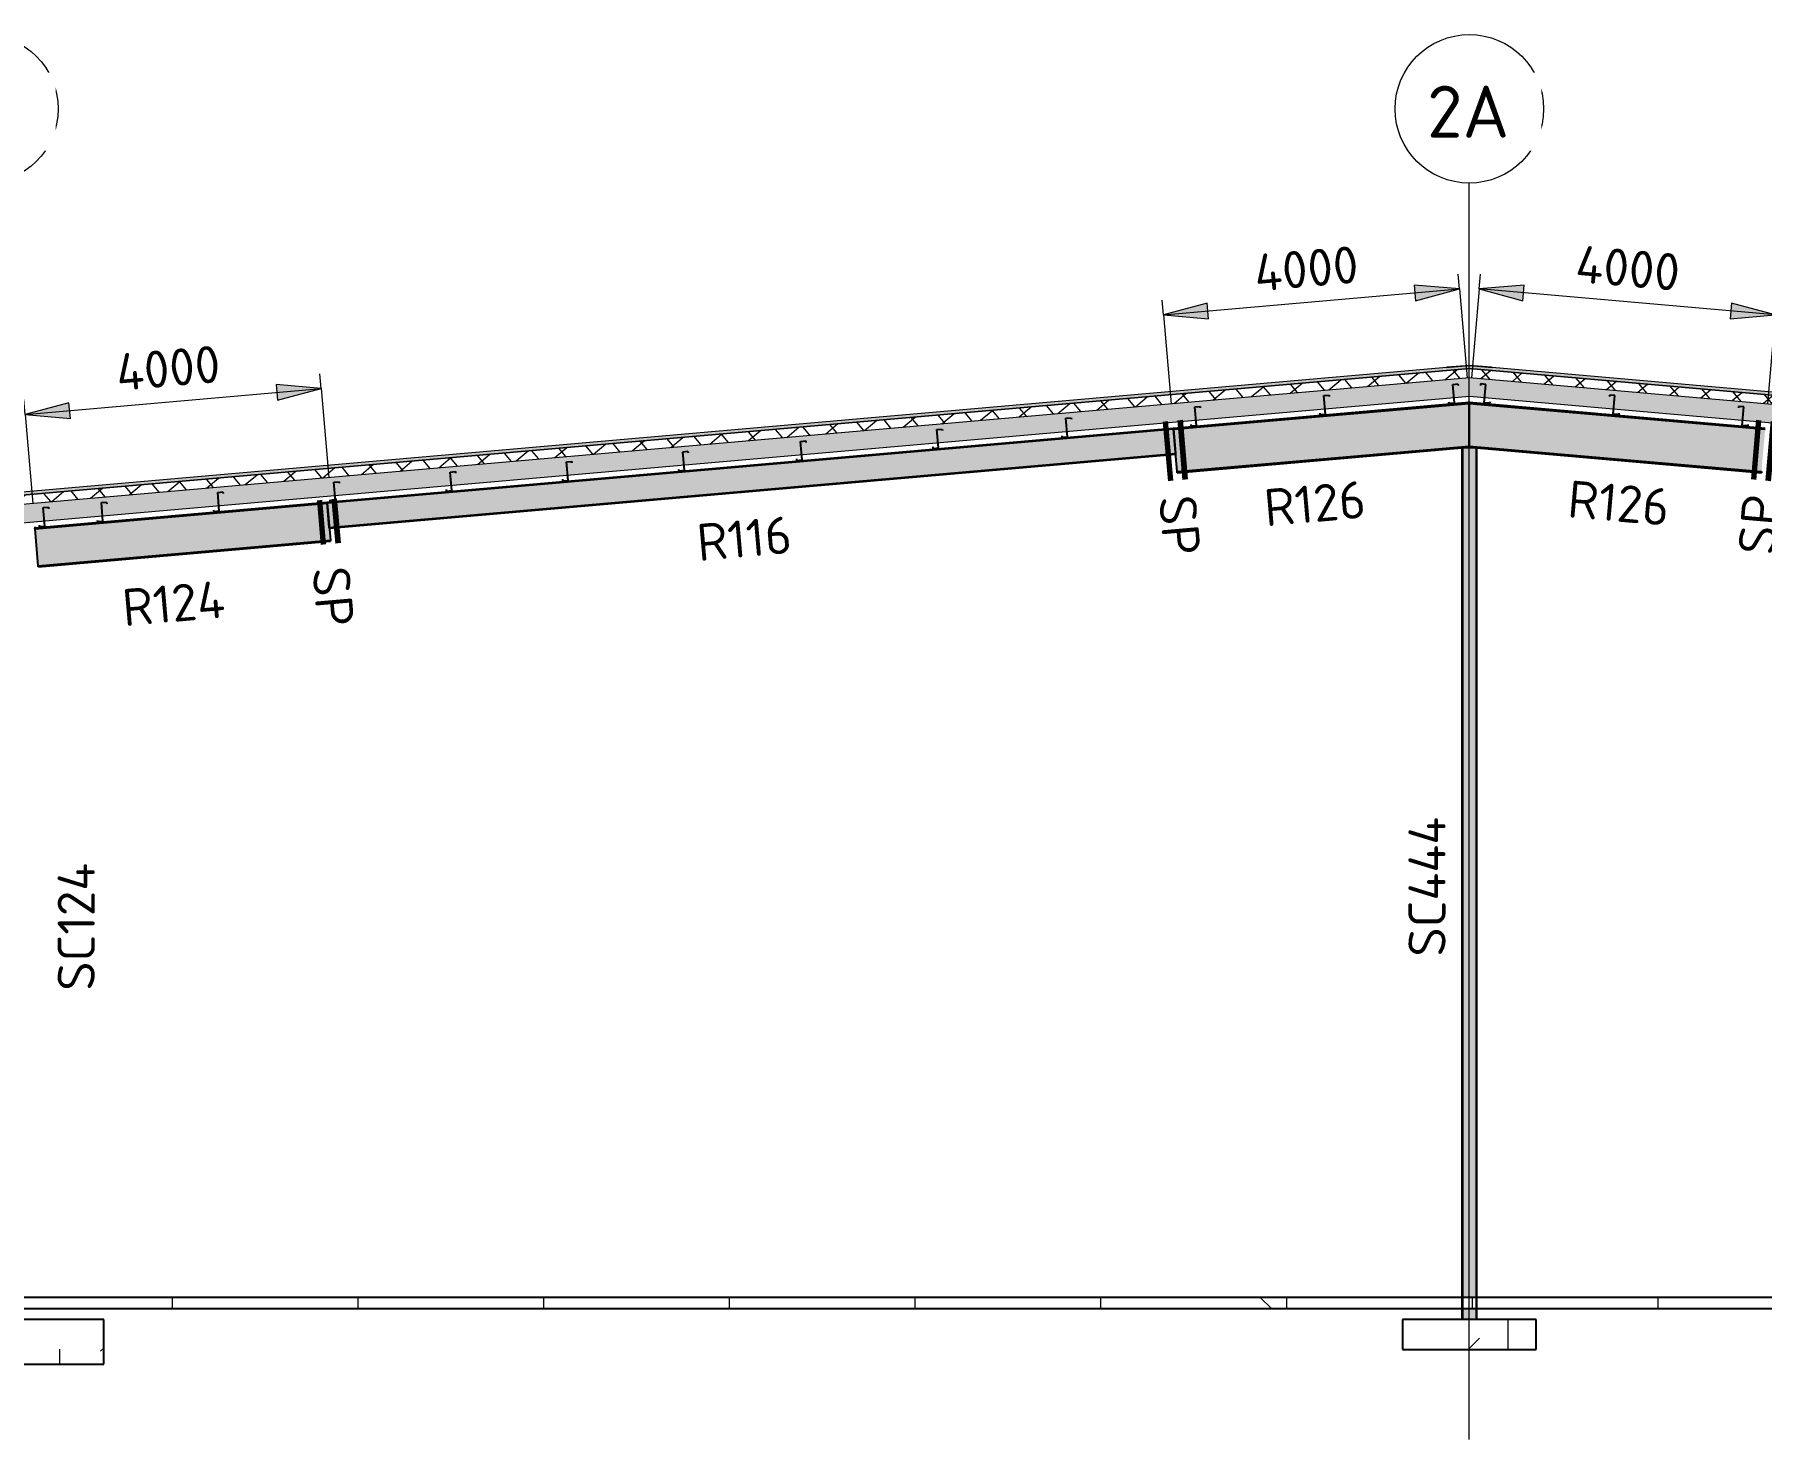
# Model space of a CAD drawing. Header units: millimetres. Extents: x 632 to 546626, y -3890 to 22200.
# Drawn here: x 229006 to 252256, y 3287 to 22200 of the extents above; entities that cross this region are included whole.
import ezdxf

# ---------------------------------------------------------------- set-up
doc = ezdxf.new("R2010")
doc.units = ezdxf.units.MM
doc.linetypes.add('Dash', pattern=[7, 5, -2])
doc.linetypes.add('Hidden Half', pattern=[3, 2, -1])
for name, color, linetype, lineweight in [('A-010-D_DIM', 211, 'Continuous', 13), ('A-010-D_DIM-200', 211, 'Continuous', 13), ('A-010-M_LINE', 90, 'Continuous', 13), ('A-230-H-FLOOR', 190, 'Continuous', 13), ('A-230-M_FLOOR', 192, 'Continuous', 13), ('A-270-M_ROOF', 132, 'Continuous', 13), ('S-160-M_FOUND', 171, 'Continuous', 13), ('S-160-MH_FOUND', 171, 'Hidden Half', 13), ('S-280-A_COLUMN', 171, 'Continuous', 18), ('S-280-A_STRUCT_FRAME', 2, 'Continuous', 18), ('S-280-M_COLUMN', 52, 'Continuous', 13), ('S-280-M_STRUCT_FRAME', 12, 'Continuous', 13), ('S-280-MH_COLUMN', 52, 'Hidden Half', 13), ('Z-000-T_TEXT', 131, 'Continuous', 25), ('Z-030-M_GRID', 191, 'Continuous', 13), ('Z-033_T_GRIDREF', 31, 'Continuous', 13), ('Z-230-A_LEVEL', 51, 'Continuous', 13)]:
    doc.layers.add(name, color=color, linetype=linetype, lineweight=lineweight)
doc.styles.add('ISOCPEUR_1', font='isocpeur.ttf', dxfattribs={"height": 700})
doc.styles.add('ISOCPEUR_2', font='isocpeur.ttf', dxfattribs={"height": 500})
doc.dimstyles.new('2_5___Arrow___Transparent', dxfattribs={"dimscale": 304.8, "dimtxt": 497.990588, "dimasz": 1.968504, "dimexe": 0.656168, "dimexo": 1.049869, "dimgap": 0.164042, "dimtad": 1, "dimdec": 0, "dimzin": 0, "dimdsep": 46, "dimtxsty": 'ISOCPEUR_2', "dimsah": 1, "dimcen": 0.09, "dimadec": 0, "dimazin": 0, "dimtfac": 1, "dimtdec": 4, "dimtix": 1, "dimtmove": 0, "dimatfit": 3, "dimfxl": 1, "dimtvp": 1, "dimtolj": 1, "dimtzin": 0, "dimlwd": 18, "dimlwe": 18, "dimarcsym": 2})
pattern_1 = [(45, (4563344.5, 0), (-1414.214, 0), [750, -3000]), (45, (4564344.5, 1000), (-1414.214, 0), [750, -3000]), (45, (4565344.5, -300), (-1414.214, 0), [250, -2000]), (90, (4565344.53, 500), (-500, 500), [500, -2000]), (315, (4565344.5, 1000), (0, 2828.43), [500, -3000]), (0, (4564344.5, 1000), (2000, 2000), [300, -1000]), (0, (4561844.5, 2000), (2000, 2000), [300, -2000])]

# ---------------------------------------------------------------- blocks, each defined once
blk = doc.blocks.new('Ridge Capping - Ridge Capping-1882401-S6_501-SECTION A4')
at = {"layer": 'A-270-M_ROOF', "lineweight": 5, "transparency": 33554432}
blk.add_hatch(color=253, dxfattribs=at).paths.add_polyline_path([(4557998, 17716), (4558305, 17743), (4558612, 17716), (4558604, 17720), (4558303, 17746), (4558005, 17720)])
at = {"layer": 'A-270-M_ROOF', "color": 53, "lineweight": 5}
for p, q in [((4557998, 17716), (4558305, 17743)), ((4558005, 17720), (4557998, 17716)), ((4558305, 17746), (4558005, 17720)), ((4558604, 17720), (4558305, 17746)), ((4558305, 17743), (4558612, 17716)), ((4558612, 17716), (4558604, 17720))]:
    blk.add_line(p, q, dxfattribs=at)
blk = doc.blocks.new('25021-APA-ZZ-ZZ-M3-AR-000001_V3_rvt-4-S6_501-SECTION A4')
at = {"layer": 'A-270-M_ROOF', "transparency": 33554432}
for color, points in [(9, [(4578096, 15971), (4578096, 16011), (4558303, 17743), (4538514, 16011), (4538514, 15971), (4558305, 17703), (4577116, 16057)]), (253, [(4538228, 15749), (4538232, 15753), (4538209, 15766), (4538209, 15900), (4538264, 15900), (4538264, 15755), (4538514, 15755), (4538514, 15955), (4538509, 15955), (4538509, 15760), (4538269, 15760), (4538269, 15905), (4538204, 15905), (4538204, 15764)]), (253, [(4578381, 15748), (4578406, 15763), (4578406, 15904), (4578341, 15904), (4578341, 15759), (4578101, 15759), (4578101, 15954), (4578096, 15954), (4578096, 15754), (4578346, 15754), (4578346, 15899), (4578401, 15899), (4578401, 15766), (4578377, 15752)])]:
    blk.add_hatch(color=color, dxfattribs=at).paths.add_polyline_path(points)
at = {"layer": 'A-270-M_ROOF', "lineweight": 5}
h = blk.add_hatch(dxfattribs=at)
h.set_pattern_fill('FP_12', angle=-135, style=0, pattern_type=2)
h.set_pattern_definition([(40, (4563344.53, -9e-06), (-192.8363, 229.8133), []), (130, (4563344.53, -9e-06), (-229.8133, -192.8363), [])])
h.paths.add_polyline_path([(4538514, 15851), (4558305, 17582), (4578096, 15851), (4578096, 15971), (4558303, 17702), (4538514, 15971)])
at = {"layer": 'A-270-M_ROOF', "lineweight": 5, "transparency": 33554432}
blk.add_hatch(color=254, dxfattribs=at).paths.add_polyline_path([(4538514, 15600), (4558305, 17331), (4578096, 15600), (4578096, 15851), (4558303, 17582), (4538514, 15851)])
at = {"layer": 'A-270-M_ROOF', "color": 53, "lineweight": 5}
for p, q in [((4558305, 17743), (4538514, 16011)), ((4558305, 17703), (4538514, 15971)), ((4538514, 15971), (4558305, 17703)), ((4578096, 16011), (4558305, 17743)), ((4578096, 15971), (4558305, 17703)), ((4558305, 17703), (4578096, 15971)), ((4538514, 15851), (4558305, 17582)), ((4558305, 17582), (4578096, 15851)), ((4538514, 15600), (4558305, 17331)), ((4558305, 17331), (4578096, 15600)), ((4538204, 15905), (4538204, 15764)), ((4538269, 15905), (4538204, 15905)), ((4538209, 15766), (4538209, 15900)), ((4538209, 15900), (4538264, 15900)), ((4538264, 15900), (4538264, 15755)), ((4538269, 15760), (4538269, 15905)), ((4538514, 15955), (4538509, 15955)), ((4538509, 15955), (4538509, 15760)), ((4538514, 16011), (4538514, 15971)), ((4538514, 15971), (4538514, 15600)), ((4538514, 15755), (4538514, 15955)), ((4578096, 15971), (4578096, 16011)), ((4578096, 15600), (4578096, 15971)), ((4578101, 15954), (4578096, 15954)), ((4578096, 15954), (4578096, 15754)), ((4578101, 15759), (4578101, 15954)), ((4578406, 15904), (4578341, 15904)), ((4578341, 15904), (4578341, 15759)), ((4578346, 15754), (4578346, 15899)), ((4578346, 15899), (4578401, 15899)), ((4578401, 15899), (4578401, 15766)), ((4578406, 15763), (4578406, 15904)), ((4538204, 15764), (4538228, 15749)), ((4538232, 15753), (4538209, 15766)), ((4538228, 15749), (4538232, 15753)), ((4538264, 15755), (4538514, 15755)), ((4538509, 15760), (4538269, 15760)), ((4578096, 15754), (4578346, 15754)), ((4578341, 15759), (4578101, 15759)), ((4578401, 15766), (4578377, 15752)), ((4578377, 15752), (4578381, 15748)), ((4578381, 15748), (4578406, 15763))]:
    blk.add_line(p, q, dxfattribs=at)
blk.add_blockref('Ridge Capping - Ridge Capping-1882401-S6_501-SECTION A4', (0, 0), dxfattribs=at)
blk = doc.blocks.new('NRP_Column-Steel-SHS - SC444 - 200x200x6_0SHS-4110093-S6_501-SECTION A4')
at = {"layer": 'S-280-MH_COLUMN', "lineweight": 25}
for p, q in [((4558211, 16637), (4558211, 5200)), ((4558399, 16637), (4558399, 5200)), ((4558211, 5200), (4558211, 5050)), ((4558399, 5200), (4558399, 5050)), ((4558211, 5050), (4558211, 4900)), ((4558399, 5050), (4558399, 4900))]:
    blk.add_line(p, q, dxfattribs=at)
blk = doc.blocks.new('NRP_Foundation-Pad Footing Fibre _v2_ - PF4 -1800 x 1800 x 400d-3893011-S6_501-SECTION A4')
at = {"layer": 'S-160-M_FOUND'}
h = blk.add_hatch(dxfattribs=at)
h.set_pattern_fill('FP_15', color=256, style=0, pattern_type=2)
h.set_pattern_definition(pattern_1)
h.paths.add_polyline_path([(4558303, 4500), (4559205, 4500), (4559205, 4900), (4557405, 4900), (4557405, 4500)])
at = {"layer": 'S-160-M_FOUND', "lineweight": 25}
for p, q in [((4559205, 4900), (4557405, 4900)), ((4557405, 4900), (4557405, 4500)), ((4559205, 4500), (4559205, 4900)), ((4557405, 4500), (4559205, 4500))]:
    blk.add_line(p, q, dxfattribs=at)
blk = doc.blocks.new('NRP_Foundation-Pad Footing Fibre _v2_ - PF2 -2400 x 2000 x 600d-3893007-S6_501-SECTION A4')
at = {"layer": 'S-160-M_FOUND'}
h = blk.add_hatch(dxfattribs=at)
h.set_pattern_fill('FP_15', color=256, style=0, pattern_type=2)
h.set_pattern_definition(pattern_1)
h.paths.add_polyline_path([(4539919, 4300), (4539919, 4900), (4537519, 4900), (4537519, 4300)])
at = {"layer": 'S-160-M_FOUND', "lineweight": 25}
for p, q in [((4539919, 4900), (4537519, 4900)), ((4537519, 4900), (4537519, 4300)), ((4539919, 4300), (4539919, 4900)), ((4537519, 4300), (4539919, 4300))]:
    blk.add_line(p, q, dxfattribs=at)
blk = doc.blocks.new('NRP_Framing-Steel-Purlin Z - P915 - EZ250-19-V50-S6_501-SECTION A4')
at = {"layer": 'S-280-M_STRUCT_FRAME', "color": 92, "lineweight": 25}
blk.add_line((4549312, 16598), (4549312, 16598), dxfattribs=at)
at = {"layer": 'S-280-M_STRUCT_FRAME', "color": 92, "linetype": 'Dash', "lineweight": 25}
blk.add_line((4549312, 16598), (4549312, 16598), dxfattribs=at)
blk = doc.blocks.new('NRP_Framing-Steel-Purlin Z - P915 - EZ250-19-V52-S6_501-SECTION A4')
at = {"layer": 'S-280-M_STRUCT_FRAME', "color": 92, "lineweight": 25}
for p, q in [((4549301, 16723), (4549371, 16729)), ((4549301, 16723), (4549371, 16729)), ((4549322, 16474), (4549301, 16723)), ((4549322, 16474), (4549301, 16723)), ((4549312, 16599), (4549312, 16599)), ((4549371, 16729), (4549373, 16708)), ((4549371, 16729), (4549373, 16708)), ((4549245, 16488), (4549247, 16467)), ((4549245, 16488), (4549247, 16467)), ((4549247, 16467), (4549322, 16474)), ((4549247, 16467), (4549322, 16474))]:
    blk.add_line(p, q, dxfattribs=at)
at = {"layer": 'S-280-M_STRUCT_FRAME', "color": 92, "linetype": 'Dash', "lineweight": 25}
blk.add_line((4549312, 16599), (4549312, 16599), dxfattribs=at)
blk = doc.blocks.new('NRP_Framing-Steel-Purlin Z - P914 - EZ250-15-V54-S6_501-SECTION A4')
at = {"layer": 'S-280-M_STRUCT_FRAME', "color": 150, "lineweight": 25}
blk.add_line((4558092, 17367), (4558092, 17367), dxfattribs=at)
at = {"layer": 'S-280-M_STRUCT_FRAME', "color": 150, "linetype": 'Dash', "lineweight": 25}
blk.add_line((4558092, 17367), (4558092, 17367), dxfattribs=at)
blk = doc.blocks.new('NRP_Framing-Steel-Purlin Z - P914 - EZ250-15-V55-S6_501-SECTION A4')
at = {"layer": 'S-280-M_STRUCT_FRAME', "color": 150, "lineweight": 25}
for p, q in [((4558081, 17491), (4558152, 17497)), ((4558081, 17491), (4558152, 17497)), ((4558103, 17242), (4558081, 17491)), ((4558103, 17242), (4558081, 17491)), ((4558152, 17497), (4558154, 17477)), ((4558152, 17497), (4558154, 17477)), ((4558026, 17255), (4558027, 17236)), ((4558026, 17255), (4558027, 17236)), ((4558027, 17236), (4558103, 17242)), ((4558027, 17236), (4558103, 17242)), ((4558092, 17367), (4558092, 17367))]:
    blk.add_line(p, q, dxfattribs=at)
at = {"layer": 'S-280-M_STRUCT_FRAME', "color": 150, "linetype": 'Dash', "lineweight": 25}
blk.add_line((4558092, 17367), (4558092, 17367), dxfattribs=at)
blk = doc.blocks.new('NRP_Framing-Steel-Purlin Z - P914 - EZ250-15-V56-S6_501-SECTION A4')
at = {"layer": 'S-280-M_STRUCT_FRAME', "color": 150, "lineweight": 25}
blk.add_line((4558517, 17367), (4558517, 17367), dxfattribs=at)
at = {"layer": 'S-280-M_STRUCT_FRAME', "color": 150, "linetype": 'Dash', "lineweight": 25}
blk.add_line((4558517, 17367), (4558517, 17367), dxfattribs=at)
blk = doc.blocks.new('NRP_Framing-Steel-Purlin Z - P914 - EZ250-15-V57-S6_501-SECTION A4')
at = {"layer": 'S-280-M_STRUCT_FRAME', "color": 150, "lineweight": 25}
for p, q in [((4558457, 17497), (4558456, 17477)), ((4558457, 17497), (4558456, 17477)), ((4558528, 17491), (4558457, 17497)), ((4558528, 17491), (4558457, 17497)), ((4558506, 17242), (4558528, 17491)), ((4558506, 17242), (4558528, 17491)), ((4558582, 17236), (4558506, 17242)), ((4558582, 17236), (4558506, 17242)), ((4558517, 17367), (4558517, 17367)), ((4558584, 17255), (4558582, 17236)), ((4558584, 17255), (4558582, 17236))]:
    blk.add_line(p, q, dxfattribs=at)
at = {"layer": 'S-280-M_STRUCT_FRAME', "color": 150, "linetype": 'Dash', "lineweight": 25}
blk.add_line((4558517, 17367), (4558517, 17367), dxfattribs=at)
blk = doc.blocks.new('Grid - NRP_Grid-Head-320187-S6_501-SECTION A4')
at = {"layer": 'Z-033_T_GRIDREF'}
blk.add_circle((4578305, 21200), 1000, dxfattribs=at)
blk = doc.blocks.new('DIMBLOCK13-S6_501-SECTION A4')
at = {"layer": 'A-010-D_DIM-200', "lineweight": 18}
for points in [[(232865, 17434), (232259, 17487), (232277, 17277)], [(228881, 17086), (229488, 17032), (229469, 17243)]]:
    blk.add_hatch(color=256, dxfattribs=at).paths.add_polyline_path(points)
for p, q in [((232865, 17434), (232259, 17487)), ((232259, 17487), (232277, 17277)), ((232865, 17434), (232848, 17633)), ((228881, 17086), (228863, 17285)), ((228881, 17086), (232865, 17434)), ((229469, 17243), (228881, 17086)), ((229488, 17032), (229469, 17243)), ((232277, 17277), (232865, 17434)), ((232865, 17434), (232970, 16238)), ((228881, 17086), (229488, 17032)), ((228881, 17086), (228985, 15889))]:
    blk.add_line(p, q, dxfattribs=at)
at = {"layer": 'A-010-D_DIM-200', "color": 0, "lineweight": 18, "insert": (230082, 17897), "char_height": 500, "width": 1758.29, "attachment_point": 1, "rotation": 5, "line_spacing_factor": 1.149209, "style": 'ISOCPEUR_2'}
blk.add_mtext('4000', dxfattribs=at)
blk = doc.blocks.new('DIMBLOCK14-S6_501-SECTION A4')
at = {"layer": 'A-010-D_DIM-200', "lineweight": 18}
for points in [[(248189, 18775), (247582, 18828), (247600, 18617)], [(244204, 18426), (244811, 18373), (244793, 18584)]]:
    blk.add_hatch(color=256, dxfattribs=at).paths.add_polyline_path(points)
for p, q in [((248189, 18775), (248171, 18974)), ((244204, 18426), (244187, 18625)), ((244204, 18426), (248189, 18775)), ((248189, 18775), (247582, 18828)), ((247582, 18828), (247600, 18617)), ((247600, 18617), (248189, 18775)), ((248189, 18775), (248294, 17579)), ((244793, 18584), (244204, 18426)), ((244204, 18426), (244811, 18373)), ((244204, 18426), (244309, 17230)), ((244811, 18373), (244793, 18584))]:
    blk.add_line(p, q, dxfattribs=at)
at = {"layer": 'A-010-D_DIM-200', "color": 0, "lineweight": 18, "insert": (245405, 19237), "char_height": 500, "width": 1758.29, "attachment_point": 1, "rotation": 5, "line_spacing_factor": 1.149209, "style": 'ISOCPEUR_2'}
blk.add_mtext('4000', dxfattribs=at)
blk = doc.blocks.new('DIMBLOCK15-S6_501-SECTION A4')
at = {"layer": 'A-010-D_DIM-200', "lineweight": 18}
for points in [[(248456, 18775), (249044, 18617), (249063, 18828)], [(252440, 18426), (251852, 18584), (251833, 18373)]]:
    blk.add_hatch(color=256, dxfattribs=at).paths.add_polyline_path(points)
for p, q in [((248456, 18775), (248473, 18974)), ((248456, 18775), (248351, 17579)), ((249063, 18828), (248456, 18775)), ((252440, 18426), (248456, 18775)), ((248456, 18775), (249044, 18617)), ((249044, 18617), (249063, 18828)), ((252440, 18426), (252458, 18625)), ((251852, 18584), (251833, 18373)), ((251833, 18373), (252440, 18426)), ((252440, 18426), (251852, 18584)), ((252440, 18426), (252336, 17230))]:
    blk.add_line(p, q, dxfattribs=at)
at = {"layer": 'A-010-D_DIM-200', "color": 0, "lineweight": 18, "insert": (249779, 19365), "char_height": 500, "width": 1758.29, "attachment_point": 1, "rotation": 355, "line_spacing_factor": 1.149209, "style": 'ISOCPEUR_2'}
blk.add_mtext('4000', dxfattribs=at)
blk = doc.blocks.new('NRP_Splice _v3_ - NRP_Splice-3209833-S6_501-SECTION A4')
at = {"layer": 'Z-000-T_TEXT', "lineweight": 70}
for p, q in [((4542824, 15931), (4542876, 15334)), ((4542824, 15931), (4542876, 15334)), ((4543023, 15949), (4543075, 15351)), ((4543075, 15351), (4543023, 15949))]:
    blk.add_line(p, q, dxfattribs=at)
blk = doc.blocks.new('NRP_Splice _v3_ - NRP_Splice-3927271-S6_501-SECTION A4')
at = {"layer": 'Z-000-T_TEXT', "lineweight": 70}
for p, q in [((4554212, 16991), (4554281, 16194)), ((4554212, 16991), (4554281, 16194)), ((4554411, 17008), (4554481, 16212)), ((4554481, 16212), (4554411, 17008))]:
    blk.add_line(p, q, dxfattribs=at)
blk = doc.blocks.new('NRP_Splice _v3_ - NRP_Splice-3927285-S6_501-SECTION A4')
at = {"layer": 'Z-000-T_TEXT', "lineweight": 70}
for p, q in [((4562198, 17008), (4562129, 16212)), ((4562198, 17008), (4562129, 16212)), ((4562398, 16991), (4562328, 16194)), ((4562328, 16194), (4562398, 16991))]:
    blk.add_line(p, q, dxfattribs=at)

msp = doc.modelspace()

# ---------------------------------------------------------------- hatches: boundary and pattern name
at = {"layer": 'A-230-H-FLOOR'}
h = msp.add_hatch(dxfattribs=at)
h.set_pattern_fill('FP_15', color=256, style=0, pattern_type=2)
h.set_pattern_definition([(45, (253362.2, 0), (-1414.214, 0), [750, -3000]), (45, (254362.2, 1000), (-1414.214, 0), [750, -3000]), (45, (255362.2, -300), (-1414.214, 0), [250, -2000]), (90, (255362.2, 500), (-500, 500), [500, -2000]), (315, (255362.2, 1000), (0, 2828.43), [500, -3000]), (0, (254362.2, 1000), (2000, 2000), [300, -1000]), (0, (251862.2, 2000), (2000, 2000), [300, -2000])])
h.paths.add_polyline_path([(264446.4, 5050), (268172.3, 5050), (268172.3, 5200), (228472.3, 5200), (228472.3, 5050), (259071.3, 5050)])
at = {"layer": 'S-280-M_COLUMN', "lineweight": 5}
h = msp.add_hatch(color=256, dxfattribs=at)
h.paths.add_polyline_path([(248229.8, 4900), (248237.3, 4900), (248237.3, 5050), (248222.3, 5050), (248224.3, 4900), (248227, 4900)])
h.paths.add_polyline_path([(248222.3, 5200), (248237.3, 5200), (248237.3, 16636.7), (248222.3, 16636.7), (248222.3, 8318.5)])
h = msp.add_hatch(color=256, dxfattribs=at)
h.paths.add_polyline_path([(248407.3, 4900), (248407.3, 5050), (248237.3, 5050), (248237.3, 4900), (248321.1, 4900)])
h.paths.add_polyline_path([(248407.3, 5200), (248407.3, 16636.7), (248237.3, 16636.7), (248237.3, 5200), (248321.1, 5200)])
h = msp.add_hatch(color=256, dxfattribs=at)
h.paths.add_polyline_path([(248407.3, 4900), (248422.3, 4900), (248420.3, 5050), (248407.3, 5050)])
h.paths.add_polyline_path([(248414.8, 5200), (248422.3, 5200), (248420.3, 16636.7), (248407.3, 16636.7), (248407.6, 5200), (248414.7, 5200)])
at = {"layer": 'S-280-M_STRUCT_FRAME', "lineweight": 5}
for points in [[(244339.1, 16886.4), (248322.3, 17234.9), (248321.1, 17249.7), (244337.8, 16901.2)], [(244389, 16316.2), (248322.3, 16660.3), (248321.1, 17234.8), (244339.1, 16886.4), (244367.7, 16559.1)], [(252305.4, 16886.4), (252306.7, 16901.2), (248322.3, 17249.8), (248322.3, 17234.9), (251008.6, 16999.9)], [(252255.5, 16316.2), (252305.4, 16886.4), (248322.3, 17234.9), (248322.3, 16660.3), (251008.6, 16425.3)], [(232945.4, 15894.7), (244337.8, 16892.5), (244337, 16901.1), (232944.6, 15904.4), (232945.2, 15897.4)], [(232974.4, 15563.4), (244366.9, 16560.1), (244337.8, 16891.4), (232945.4, 15894.7), (232945.7, 15891.2)], [(232975.2, 15553.7), (244367.7, 16550.5), (244366.9, 16560.1), (232974.4, 15563.4)], [(244390.3, 16301.5), (248322.3, 16645.5), (248321.1, 16660.2), (244389, 16316.2)], [(252254.2, 16301.5), (252255.5, 16316.2), (248322.3, 16660.3), (248322.3, 16645.5), (251008.6, 16410.4)], [(229012.2, 15547.1), (232945.2, 15891.2), (232944, 15904.4), (229011, 15560.3)], [(229055.9, 15047.2), (232988.9, 15391.3), (232945.2, 15891.2), (229012.2, 15547.1), (229040.3, 15225.7)], [(229057.1, 15034.1), (232990.1, 15378.2), (232988.9, 15391.3), (229055.9, 15047.2)]]:
    msp.add_hatch(color=256, dxfattribs=at).paths.add_polyline_path(points)

# ---------------------------------------------------------------- linework, layer by layer
at = {"layer": 'A-010-M_LINE', "lineweight": 25}
for p, q in [((248322.3, 17249.8), (248321.4, 17259.7)), ((248322.2, 17249.8), (248323.1, 17259.7)), ((244337.5, 16901.2), (244336.6, 16911.1)), ((232998.9, 15909.2), (232998, 15919.1)), ((229014.1, 15560.5), (229013.3, 15570.5))]:
    msp.add_line(p, q, dxfattribs=at)
at = {"layer": 'A-230-M_FLOOR', "lineweight": 25}
for p, q in [((268172.3, 5200), (228472.3, 5200)), ((228472.3, 5050), (268172.3, 5050))]:
    msp.add_line(p, q, dxfattribs=at)
at = {"layer": 'S-280-M_COLUMN', "lineweight": 25}
for p, q in [((248222.3, 16636.7), (248222.3, 5200)), ((248222.4, 16636.7), (248237.3, 16636.7)), ((248407.3, 16636.7), (248237.3, 16636.7)), ((248407.3, 16636.7), (248422.1, 16636.7)), ((248422.3, 5200), (248422.3, 16636.7)), ((248222.3, 5050), (248222.3, 4900)), ((248422.3, 4900), (248422.3, 5050))]:
    msp.add_line(p, q, dxfattribs=at)
at = {"layer": 'S-280-M_STRUCT_FRAME', "lineweight": 25}
for p, q in [((244337.8, 16901.2), (248322.3, 17249.8)), ((244339.1, 16886.4), (248322.3, 17234.9)), ((248322.3, 17249.8), (252306.7, 16901.2)), ((248322.3, 17249.8), (248322.3, 17234.9)), ((248322.3, 17234.9), (248322.3, 17249.8)), ((248322.3, 17234.9), (252305.4, 16886.4)), ((248322.3, 17234.9), (248322.3, 16660.3)), ((248322.3, 16660.4), (248322.3, 17234.9)), ((232944.6, 15904.4), (244337, 16901.1)), ((232945.4, 15894.7), (244337.9, 16891.4)), ((244337, 16901.1), (244337.9, 16891.4)), ((244339.1, 16886.4), (244337.8, 16901.2)), ((244337.9, 16891.4), (244366.9, 16560.1)), ((244389, 16316.2), (244339.1, 16886.4)), ((232974.4, 15563.4), (244366.9, 16560.1)), ((232975.2, 15553.7), (244367.7, 16550.5)), ((244366.9, 16560.1), (244367.7, 16550.5)), ((244389, 16316.2), (248322.3, 16660.3)), ((244390.3, 16301.5), (248322.3, 16645.5)), ((248322.3, 16660.3), (252255.5, 16316.2)), ((248322.3, 16660.3), (248322.3, 16645.5)), ((248322.3, 16645.5), (248322.3, 16660.3)), ((248322.3, 16645.5), (252254.2, 16301.5)), ((244390.3, 16301.5), (244389, 16316.2)), ((252255.5, 16316.2), (252254.2, 16301.5)), ((229011, 15560.3), (232944, 15904.4)), ((229012.2, 15547.1), (232945.2, 15891.2)), ((232944, 15904.4), (232945.2, 15891.2)), ((232945.4, 15894.7), (232944.6, 15904.4)), ((232945.2, 15891.2), (232988.9, 15391.3)), ((232974.4, 15563.4), (232945.4, 15894.7)), ((229012.2, 15547.1), (229011, 15560.3)), ((229055.9, 15047.2), (229012.2, 15547.1)), ((229055.9, 15047.2), (232988.9, 15391.3)), ((229057.1, 15034.1), (232990.1, 15378.2)), ((232975.2, 15553.7), (232974.4, 15563.4)), ((232988.9, 15391.3), (232990.1, 15378.2)), ((229057.1, 15034.1), (229055.9, 15047.2))]:
    msp.add_line(p, q, dxfattribs=at)
at = {"layer": 'S-280-MH_COLUMN', "lineweight": 25}
for p, q in [((248222.3, 5200), (248222.3, 5050)), ((248422.3, 5050), (248422.3, 5200))]:
    msp.add_line(p, q, dxfattribs=at)
at = {"layer": 'Z-030-M_GRID'}
msp.add_line((248322.3, 3286.9), (248322.3, 20200), dxfattribs=at)
at = {"layer": 'Z-230-A_LEVEL'}
msp.add_line((205974.2, 5200), (274941, 5200), dxfattribs=at)

# ---------------------------------------------------------------- block references
at = {"color": 10, "lineweight": 5}
msp.add_blockref('25021-APA-ZZ-ZZ-M3-AR-000001_V3_rvt-4-S6_501-SECTION A4', (-4309982.3, 0), dxfattribs=at)
at = {"layer": 'S-160-MH_FOUND', "lineweight": 25}
for name in ['NRP_Foundation-Pad Footing Fibre _v2_ - PF2 -2400 x 2000 x 600d-3893007-S6_501-SECTION A4', 'NRP_Foundation-Pad Footing Fibre _v2_ - PF4 -1800 x 1800 x 400d-3893011-S6_501-SECTION A4']:
    msp.add_blockref(name, (-4309982.3, 0), dxfattribs=at)
at = {"layer": 'S-280-M_STRUCT_FRAME', "color": 150, "linetype": 'Dash', "lineweight": 25}
for name, p in [('NRP_Framing-Steel-Purlin Z - P914 - EZ250-15-V55-S6_501-SECTION A4', (-4309982.3, 0)), ('NRP_Framing-Steel-Purlin Z - P914 - EZ250-15-V57-S6_501-SECTION A4', (-4309982.3, 0)), ('NRP_Framing-Steel-Purlin Z - P914 - EZ250-15-V55-S6_501-SECTION A4', (-4311718.1, -151.9)), ('NRP_Framing-Steel-Purlin Z - P914 - EZ250-15-V54-S6_501-SECTION A4', (-4311718.1, -151.9)), ('NRP_Framing-Steel-Purlin Z - P914 - EZ250-15-V54-S6_501-SECTION A4', (-4309982.3, 0)), ('NRP_Framing-Steel-Purlin Z - P914 - EZ250-15-V56-S6_501-SECTION A4', (-4309982.3, 0)), ('NRP_Framing-Steel-Purlin Z - P914 - EZ250-15-V57-S6_501-SECTION A4', (-4308246.6, -151.9)), ('NRP_Framing-Steel-Purlin Z - P914 - EZ250-15-V56-S6_501-SECTION A4', (-4308246.6, -151.9)), ('NRP_Framing-Steel-Purlin Z - P914 - EZ250-15-V55-S6_501-SECTION A4', (-4315189.6, -455.6)), ('NRP_Framing-Steel-Purlin Z - P914 - EZ250-15-V55-S6_501-SECTION A4', (-4313453.9, -303.7)), ('NRP_Framing-Steel-Purlin Z - P914 - EZ250-15-V54-S6_501-SECTION A4', (-4313453.9, -303.7)), ('NRP_Framing-Steel-Purlin Z - P914 - EZ250-15-V57-S6_501-SECTION A4', (-4306510.8, -303.7)), ('NRP_Framing-Steel-Purlin Z - P914 - EZ250-15-V56-S6_501-SECTION A4', (-4306510.8, -303.7)), ('NRP_Framing-Steel-Purlin Z - P914 - EZ250-15-V55-S6_501-SECTION A4', (-4316925.4, -607.4)), ('NRP_Framing-Steel-Purlin Z - P914 - EZ250-15-V54-S6_501-SECTION A4', (-4316925.4, -607.4)), ('NRP_Framing-Steel-Purlin Z - P914 - EZ250-15-V54-S6_501-SECTION A4', (-4315189.6, -455.6))]:
    msp.add_blockref(name, p, dxfattribs=at)
at = {"layer": 'S-280-M_STRUCT_FRAME', "color": 92, "linetype": 'Dash', "lineweight": 25}
for name, p in [('NRP_Framing-Steel-Purlin Z - P915 - EZ250-19-V52-S6_501-SECTION A4', (-4311567.7, -138.7)), ('NRP_Framing-Steel-Purlin Z - P915 - EZ250-19-V52-S6_501-SECTION A4', (-4309982.3, 0)), ('NRP_Framing-Steel-Purlin Z - P915 - EZ250-19-V50-S6_501-SECTION A4', (-4309982.3, 0)), ('NRP_Framing-Steel-Purlin Z - P915 - EZ250-19-V52-S6_501-SECTION A4', (-4314698.5, -412.6)), ('NRP_Framing-Steel-Purlin Z - P915 - EZ250-19-V52-S6_501-SECTION A4', (-4313133.1, -275.7)), ('NRP_Framing-Steel-Purlin Z - P915 - EZ250-19-V50-S6_501-SECTION A4', (-4313133.1, -275.7)), ('NRP_Framing-Steel-Purlin Z - P915 - EZ250-19-V50-S6_501-SECTION A4', (-4311567.7, -138.7)), ('NRP_Framing-Steel-Purlin Z - P915 - EZ250-19-V52-S6_501-SECTION A4', (-4317829.4, -686.5)), ('NRP_Framing-Steel-Purlin Z - P915 - EZ250-19-V52-S6_501-SECTION A4', (-4316263.9, -549.6)), ('NRP_Framing-Steel-Purlin Z - P915 - EZ250-19-V50-S6_501-SECTION A4', (-4316263.9, -549.6)), ('NRP_Framing-Steel-Purlin Z - P915 - EZ250-19-V50-S6_501-SECTION A4', (-4314698.5, -412.6)), ('NRP_Framing-Steel-Purlin Z - P915 - EZ250-19-V52-S6_501-SECTION A4', (-4320177.5, -892)), ('NRP_Framing-Steel-Purlin Z - P915 - EZ250-19-V52-S6_501-SECTION A4', (-4319394.8, -823.5)), ('NRP_Framing-Steel-Purlin Z - P915 - EZ250-19-V50-S6_501-SECTION A4', (-4317829.4, -686.5)), ('NRP_Framing-Steel-Purlin Z - P915 - EZ250-19-V50-S6_501-SECTION A4', (-4320177.5, -892)), ('NRP_Framing-Steel-Purlin Z - P915 - EZ250-19-V50-S6_501-SECTION A4', (-4319394.8, -823.5))]:
    msp.add_blockref(name, p, dxfattribs=at)
at = {"layer": 'S-280-MH_COLUMN', "lineweight": 25}
msp.add_blockref('NRP_Column-Steel-SHS - SC444 - 200x200x6_0SHS-4110093-S6_501-SECTION A4', (-4309982.3, 0), dxfattribs=at)
at = {"layer": 'Z-000-T_TEXT', "lineweight": 70}
for name in ['NRP_Splice _v3_ - NRP_Splice-3927271-S6_501-SECTION A4', 'NRP_Splice _v3_ - NRP_Splice-3927285-S6_501-SECTION A4', 'NRP_Splice _v3_ - NRP_Splice-3209833-S6_501-SECTION A4']:
    msp.add_blockref(name, (-4309982.3, 0), dxfattribs=at)
at = {"layer": 'Z-033_T_GRIDREF'}
for p in [(-4349982.3, 0), (-4329982.3, 0)]:
    msp.add_blockref('Grid - NRP_Grid-Head-320187-S6_501-SECTION A4', p, dxfattribs=at)

# ---------------------------------------------------------------- texts
at = {"layer": 'S-280-A_COLUMN', "lineweight": 13, "char_height": 500, "attachment_point": 1, "rotation": 90, "style": 'ISOCPEUR_2'}
for s, insert, width in [('SC444', (247502.8, 9786.5), 2356.961), ('SC124', (229316.9, 9327.3), 2132.489)]:
    msp.add_mtext(s, dxfattribs=dict(at, insert=insert, width=width))
at = {"layer": 'S-280-A_STRUCT_FRAME', "lineweight": 13, "char_height": 500, "attachment_point": 1, "style": 'ISOCPEUR_2'}
for s, insert, width, rotation in [('R126', (245539.7, 16076.9), 1651.476, 5), ('R126', (249675.4, 16202), 1651.476, 355), ('R116', (237903.3, 15608.8), 1523.206, 5), ('R124', (230167.3, 14732), 1699.577, 5)]:
    msp.add_mtext(s, dxfattribs=dict(at, insert=insert, width=width, rotation=rotation))
at = {"layer": 'Z-000-T_TEXT', "char_height": 500, "width": 962.025, "attachment_point": 1, "style": 'ISOCPEUR_2'}
for insert, rotation in [((244637.5, 16015.9), 275), ((251937.8, 15224.9), 85), ((233240.8, 15055.8), 275)]:
    msp.add_mtext('SP', dxfattribs=dict(at, insert=insert, rotation=rotation))

# ---------------------------------------------------------------- dimensions: what is measured, and where the dimension line sits
at = {"layer": 'A-010-D_DIM', "lineweight": 18}
for base, p1, p2, angle, picture, middle in [((248188.9, 18774.8), (244336.6, 16911.1), (248321.4, 17259.7), 5, 'DIMBLOCK14-S6_501-SECTION A4', (246170.3, 18899.4)), ((248455.6, 18774.8), (252307.8, 16911.1), (248323.1, 17259.7), 355, 'DIMBLOCK15-S6_501-SECTION A4', (250474.2, 18899.4)), ((232865.5, 17434.2), (229013.3, 15570.5), (232998, 15919.1), 5, 'DIMBLOCK13-S6_501-SECTION A4', (230846.9, 17558.7))]:
    dim = msp.add_linear_dim(base=base, p1=p1, p2=p2, angle=angle, dimstyle='2_5___Arrow___Transparent', override={"dimpost": '<>', "dimfxl": 4000}, dxfattribs=at)
    dim.commit()
    dim.dimension.update_dxf_attribs({"geometry": picture, "text_midpoint": middle})

# ---------------------------------------------------------------- next in the draw order: texts
at = {"layer": 'Z-033_T_GRIDREF', "char_height": 700, "width": 1362.869, "attachment_point": 1, "style": 'ISOCPEUR_1', "bg_fill": 3, "box_fill_scale": 1.25, "bg_fill_color": 256, "bg_fill_true_color": 13158600, "bg_fill_transparency": 0}
for s, insert in [('3A', (227753, 21512.1)), ('2A', (247753, 21512.1))]:
    msp.add_mtext(s, dxfattribs=dict(at, insert=insert))

doc.saveas('drawing.dxf')
